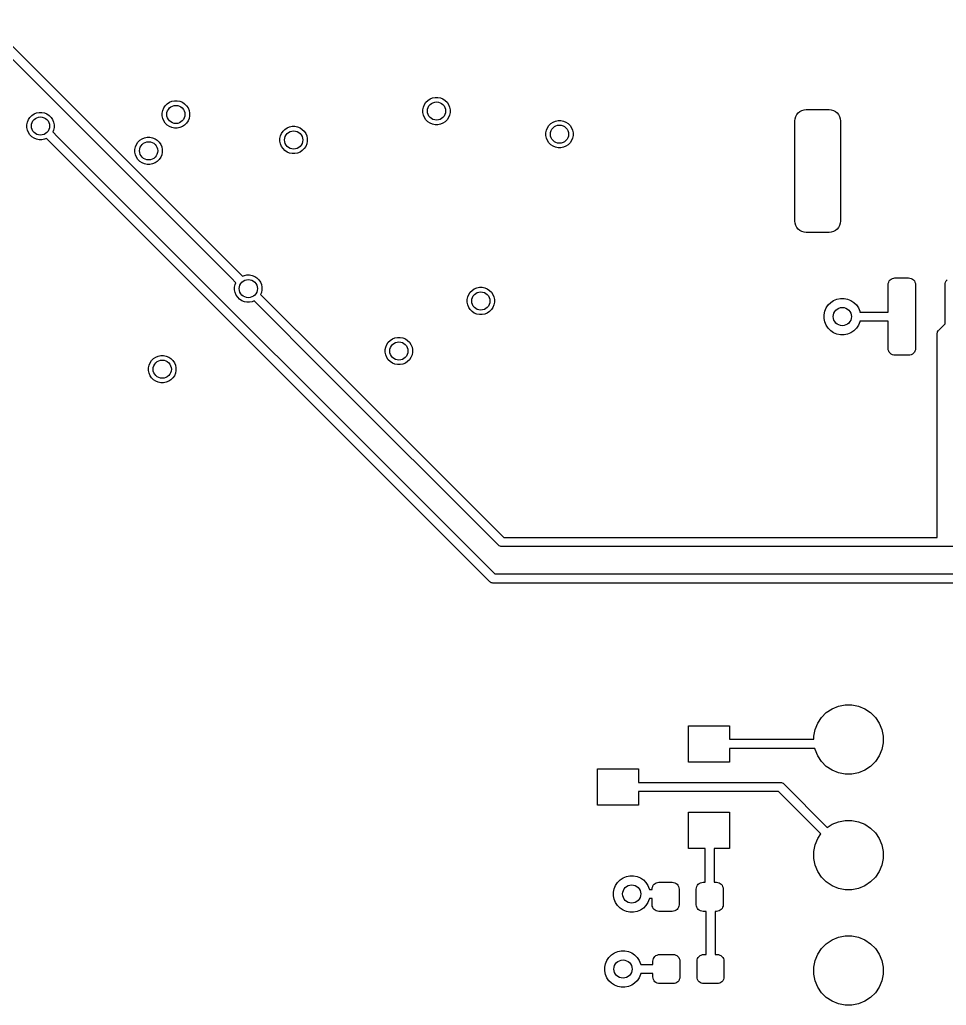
# Model space of a CAD drawing. Extents: x 71 to 174, y -171 to -82.
# Drawn here: x 105.99 to 126.35, y -169.79 to -148.12 of the extents above; entities that cross this region are included whole.
import ezdxf

# ---------------------------------------------------------------- set-up
doc = ezdxf.new("R2010")
doc.units = 0
doc.header["$MEASUREMENT"] = 0
doc.layers.add('BLACK', color=7, linetype='CONTINUOUS')

msp = doc.modelspace()

# ---------------------------------------------------------------- linework, layer by layer
at = {"layer": 'BLACK', "linetype": 'CONTINUOUS'}
for p, q in [((105.245, -148.124), (110.788, -153.667)), ((110.647, -153.808), (105.104, -148.265)), ((109.336, -149.917), (109.394, -149.906)), ((109.394, -149.906), (109.453, -149.906)), ((109.453, -149.906), (109.511, -149.917)), ((114.917, -149.94), (114.959, -149.899)), ((114.959, -149.899), (115.008, -149.866)), ((115.008, -149.866), (115.063, -149.843)), ((115.063, -149.843), (115.121, -149.832)), ((115.121, -149.832), (115.18, -149.832)), ((115.18, -149.832), (115.238, -149.843)), ((115.238, -149.843), (115.292, -149.866)), ((115.292, -149.866), (115.341, -149.899)), ((115.341, -149.899), (115.383, -149.94)), ((109.123, -150.176), (109.135, -150.118)), ((109.135, -150.118), (109.157, -150.064)), ((109.157, -150.064), (109.19, -150.014)), ((109.19, -150.014), (109.232, -149.973)), ((109.232, -149.973), (109.281, -149.94)), ((109.281, -149.94), (109.336, -149.917)), ((109.511, -149.917), (109.565, -149.94)), ((109.565, -149.94), (109.614, -149.973)), ((109.614, -149.973), (109.656, -150.014)), ((109.656, -150.014), (109.689, -150.064)), ((109.689, -150.064), (109.712, -150.118)), ((109.712, -150.118), (109.723, -150.176)), ((114.85, -150.102), (114.862, -150.044)), ((114.85, -150.161), (114.85, -150.102)), ((114.862, -150.044), (114.884, -149.99)), ((114.884, -149.99), (114.917, -149.94)), ((115.383, -149.94), (115.416, -149.99)), ((115.416, -149.99), (115.439, -150.044)), ((115.439, -150.044), (115.45, -150.102)), ((115.45, -150.102), (115.45, -150.161)), ((123.136, -150.141), (123.179, -150.118)), ((123.179, -150.118), (123.226, -150.103)), ((123.226, -150.103), (123.275, -150.099)), ((123.275, -150.099), (123.775, -150.099)), ((123.775, -150.099), (123.824, -150.103)), ((123.824, -150.103), (123.871, -150.118)), ((123.871, -150.118), (123.914, -150.141)), ((106.159, -150.374), (106.182, -150.32)), ((106.182, -150.32), (106.214, -150.271)), ((106.214, -150.271), (106.256, -150.229)), ((106.256, -150.229), (106.305, -150.196)), ((106.305, -150.196), (106.36, -150.173)), ((106.36, -150.173), (106.418, -150.162)), ((106.418, -150.162), (106.477, -150.162)), ((106.477, -150.162), (106.535, -150.173)), ((106.535, -150.173), (106.59, -150.196)), ((106.59, -150.196), (106.639, -150.229)), ((106.639, -150.229), (106.681, -150.271)), ((106.681, -150.271), (106.713, -150.32)), ((106.713, -150.32), (106.736, -150.374)), ((109.123, -150.235), (109.123, -150.176)), ((109.135, -150.293), (109.123, -150.235)), ((109.157, -150.348), (109.135, -150.293)), ((109.712, -150.293), (109.689, -150.348)), ((109.723, -150.235), (109.712, -150.293)), ((109.723, -150.176), (109.723, -150.235)), ((114.862, -150.219), (114.85, -150.161)), ((114.884, -150.274), (114.862, -150.219)), ((114.917, -150.323), (114.884, -150.274)), ((114.959, -150.365), (114.917, -150.323)), ((115.383, -150.323), (115.341, -150.365)), ((115.416, -150.274), (115.383, -150.323)), ((115.439, -150.219), (115.416, -150.274)), ((115.45, -150.161), (115.439, -150.219)), ((117.765, -150.351), (117.823, -150.34)), ((117.823, -150.34), (117.882, -150.34)), ((117.882, -150.34), (117.94, -150.351)), ((123.025, -150.349), (123.03, -150.3)), ((123.03, -150.3), (123.044, -150.253)), ((123.044, -150.253), (123.067, -150.21)), ((123.067, -150.21), (123.098, -150.172)), ((123.098, -150.172), (123.136, -150.141)), ((123.914, -150.141), (123.952, -150.172)), ((123.952, -150.172), (123.983, -150.21)), ((123.983, -150.21), (124.006, -150.253)), ((124.006, -150.253), (124.02, -150.3)), ((124.02, -150.3), (124.025, -150.349)), ((106.147, -150.432), (106.159, -150.374)), ((106.147, -150.491), (106.147, -150.432)), ((106.159, -150.549), (106.147, -150.491)), ((106.182, -150.604), (106.159, -150.549)), ((106.736, -150.549), (106.719, -150.591)), ((106.736, -150.374), (106.747, -150.432)), ((106.747, -150.491), (106.736, -150.549)), ((106.747, -150.432), (106.747, -150.491)), ((109.19, -150.397), (109.157, -150.348)), ((109.232, -150.439), (109.19, -150.397)), ((109.281, -150.472), (109.232, -150.439)), ((109.336, -150.494), (109.281, -150.472)), ((109.394, -150.506), (109.336, -150.494)), ((109.453, -150.506), (109.394, -150.506)), ((109.511, -150.494), (109.453, -150.506)), ((109.565, -150.472), (109.511, -150.494)), ((109.614, -150.439), (109.565, -150.472)), ((109.656, -150.397), (109.614, -150.439)), ((109.689, -150.348), (109.656, -150.397)), ((111.777, -150.575), (111.819, -150.534)), ((111.819, -150.534), (111.868, -150.501)), ((111.868, -150.501), (111.923, -150.478)), ((111.923, -150.478), (111.981, -150.467)), ((111.981, -150.467), (112.04, -150.467)), ((112.04, -150.467), (112.098, -150.478)), ((112.098, -150.478), (112.152, -150.501)), ((112.152, -150.501), (112.201, -150.534)), ((112.201, -150.534), (112.243, -150.575)), ((115.008, -150.398), (114.959, -150.365)), ((115.063, -150.42), (115.008, -150.398)), ((115.121, -150.432), (115.063, -150.42)), ((115.18, -150.432), (115.121, -150.432)), ((115.238, -150.42), (115.18, -150.432)), ((115.292, -150.398), (115.238, -150.42)), ((115.341, -150.365), (115.292, -150.398)), ((117.552, -150.61), (117.564, -150.552)), ((117.564, -150.552), (117.586, -150.498)), ((117.586, -150.498), (117.619, -150.448)), ((117.619, -150.448), (117.661, -150.407)), ((117.661, -150.407), (117.71, -150.374)), ((117.71, -150.374), (117.765, -150.351)), ((117.94, -150.351), (117.994, -150.374)), ((117.994, -150.374), (118.043, -150.407)), ((118.043, -150.407), (118.085, -150.448)), ((118.085, -150.448), (118.118, -150.498)), ((118.118, -150.498), (118.141, -150.552)), ((118.141, -150.552), (118.152, -150.61)), ((123.025, -152.549), (123.025, -150.349)), ((124.025, -150.349), (124.025, -152.549)), ((106.214, -150.653), (106.182, -150.604)), ((106.256, -150.695), (106.214, -150.653)), ((106.305, -150.728), (106.256, -150.695)), ((106.36, -150.75), (106.305, -150.728)), ((106.418, -150.762), (106.36, -150.75)), ((106.477, -150.762), (106.418, -150.762)), ((106.535, -150.75), (106.477, -150.762)), ((106.577, -150.733), (106.535, -150.75)), ((106.68, -150.836), (106.577, -150.733)), ((106.719, -150.591), (106.822, -150.695)), ((106.822, -150.695), (106.822, -150.695)), ((106.822, -150.695), (116.433, -160.306)), ((108.59, -150.814), (108.632, -150.773)), ((108.632, -150.773), (108.681, -150.74)), ((108.681, -150.74), (108.736, -150.717)), ((108.736, -150.717), (108.794, -150.706)), ((108.794, -150.706), (108.853, -150.706)), ((108.853, -150.706), (108.911, -150.717)), ((108.911, -150.717), (108.965, -150.74)), ((108.965, -150.74), (109.014, -150.773)), ((109.014, -150.773), (109.056, -150.814)), ((111.71, -150.737), (111.722, -150.679)), ((111.71, -150.796), (111.71, -150.737)), ((111.722, -150.679), (111.744, -150.625)), ((111.744, -150.625), (111.777, -150.575)), ((112.243, -150.575), (112.276, -150.625)), ((112.276, -150.625), (112.299, -150.679)), ((112.299, -150.679), (112.31, -150.737)), ((112.31, -150.737), (112.31, -150.796)), ((117.552, -150.669), (117.552, -150.61)), ((117.564, -150.727), (117.552, -150.669)), ((117.586, -150.782), (117.564, -150.727)), ((118.141, -150.727), (118.118, -150.782)), ((118.152, -150.669), (118.141, -150.727)), ((118.152, -150.61), (118.152, -150.669)), ((116.317, -160.473), (106.68, -150.836)), ((106.68, -150.836), (106.68, -150.836)), ((108.523, -150.976), (108.535, -150.918)), ((108.523, -151.035), (108.523, -150.976)), ((108.535, -150.918), (108.557, -150.864)), ((108.557, -150.864), (108.59, -150.814)), ((109.056, -150.814), (109.089, -150.864)), ((109.089, -150.864), (109.112, -150.918)), ((109.112, -150.918), (109.123, -150.976)), ((109.123, -150.976), (109.123, -151.035)), ((111.722, -150.854), (111.71, -150.796)), ((111.744, -150.909), (111.722, -150.854)), ((111.777, -150.958), (111.744, -150.909)), ((111.819, -151), (111.777, -150.958)), ((112.243, -150.958), (112.201, -151)), ((112.276, -150.909), (112.243, -150.958)), ((112.299, -150.854), (112.276, -150.909)), ((112.31, -150.796), (112.299, -150.854)), ((117.619, -150.831), (117.586, -150.782)), ((117.661, -150.873), (117.619, -150.831)), ((117.71, -150.906), (117.661, -150.873)), ((117.765, -150.928), (117.71, -150.906)), ((117.823, -150.94), (117.765, -150.928)), ((117.882, -150.94), (117.823, -150.94)), ((117.94, -150.928), (117.882, -150.94)), ((117.994, -150.906), (117.94, -150.928)), ((118.043, -150.873), (117.994, -150.906)), ((118.085, -150.831), (118.043, -150.873)), ((118.118, -150.782), (118.085, -150.831)), ((108.535, -151.093), (108.523, -151.035)), ((108.557, -151.148), (108.535, -151.093)), ((108.59, -151.197), (108.557, -151.148)), ((108.632, -151.239), (108.59, -151.197)), ((109.056, -151.197), (109.014, -151.239)), ((109.089, -151.148), (109.056, -151.197)), ((109.112, -151.093), (109.089, -151.148)), ((109.123, -151.035), (109.112, -151.093)), ((111.868, -151.033), (111.819, -151)), ((111.923, -151.055), (111.868, -151.033)), ((111.981, -151.067), (111.923, -151.055)), ((112.04, -151.067), (111.981, -151.067)), ((112.098, -151.055), (112.04, -151.067)), ((112.152, -151.033), (112.098, -151.055)), ((112.201, -151), (112.152, -151.033)), ((108.681, -151.272), (108.632, -151.239)), ((108.736, -151.294), (108.681, -151.272)), ((108.794, -151.306), (108.736, -151.294)), ((108.853, -151.306), (108.794, -151.306)), ((108.911, -151.294), (108.853, -151.306)), ((108.965, -151.272), (108.911, -151.294)), ((109.014, -151.239), (108.965, -151.272)), ((123.03, -152.597), (123.025, -152.549)), ((123.044, -152.644), (123.03, -152.597)), ((123.067, -152.688), (123.044, -152.644)), ((123.098, -152.725), (123.067, -152.688)), ((123.983, -152.688), (123.952, -152.725)), ((124.006, -152.644), (123.983, -152.688)), ((124.02, -152.597), (124.006, -152.644)), ((124.025, -152.549), (124.02, -152.597)), ((123.136, -152.757), (123.098, -152.725)), ((123.179, -152.78), (123.136, -152.757)), ((123.226, -152.794), (123.179, -152.78)), ((123.275, -152.799), (123.226, -152.794)), ((123.775, -152.799), (123.275, -152.799)), ((123.824, -152.794), (123.775, -152.799)), ((123.871, -152.78), (123.824, -152.794)), ((123.914, -152.757), (123.871, -152.78)), ((123.952, -152.725), (123.914, -152.757)), ((110.788, -153.667), (110.788, -153.667)), ((110.788, -153.667), (110.885, -153.763)), ((110.885, -153.763), (110.927, -153.746)), ((110.927, -153.746), (110.985, -153.734)), ((110.985, -153.734), (111.044, -153.734)), ((111.044, -153.734), (111.102, -153.746)), ((111.102, -153.746), (111.156, -153.768)), ((111.156, -153.768), (111.205, -153.801)), ((111.205, -153.801), (111.247, -153.843)), ((125.168, -153.81), (125.196, -153.802)), ((125.196, -153.802), (125.225, -153.799)), ((125.225, -153.799), (125.525, -153.799)), ((125.525, -153.799), (125.554, -153.802)), ((125.554, -153.802), (125.582, -153.81)), ((110.743, -153.904), (110.647, -153.808)), ((110.647, -153.808), (110.647, -153.808)), ((110.714, -154.005), (110.726, -153.947)), ((110.714, -154.064), (110.714, -154.005)), ((110.726, -153.947), (110.743, -153.904)), ((111.247, -153.843), (111.28, -153.892)), ((111.28, -153.892), (111.303, -153.947)), ((111.303, -153.947), (111.314, -154.005)), ((111.314, -154.005), (111.314, -154.064)), ((115.981, -154.04), (116.036, -154.017)), ((116.036, -154.017), (116.094, -154.006)), ((116.094, -154.006), (116.153, -154.006)), ((116.153, -154.006), (116.211, -154.017)), ((116.211, -154.017), (116.265, -154.04)), ((125.075, -153.949), (125.078, -153.919)), ((125.075, -154.549), (125.075, -153.949)), ((125.078, -153.919), (125.087, -153.891)), ((125.087, -153.891), (125.1, -153.865)), ((125.1, -153.865), (125.119, -153.843)), ((125.119, -153.843), (125.142, -153.824)), ((125.142, -153.824), (125.168, -153.81)), ((125.582, -153.81), (125.608, -153.824)), ((125.608, -153.824), (125.631, -153.843)), ((125.631, -153.843), (125.65, -153.865)), ((125.65, -153.865), (125.664, -153.891)), ((125.664, -153.891), (125.672, -153.919)), ((125.672, -153.919), (125.675, -153.949)), ((125.675, -153.949), (125.675, -155.349)), ((126.325, -153.949), (126.328, -153.919)), ((126.325, -154.807), (126.325, -153.949)), ((126.328, -153.919), (126.337, -153.891)), ((126.337, -153.891), (126.35, -153.865)), ((126.35, -153.865), (126.369, -153.843)), ((110.726, -154.122), (110.714, -154.064)), ((110.748, -154.176), (110.726, -154.122)), ((110.781, -154.225), (110.748, -154.176)), ((110.823, -154.267), (110.781, -154.225)), ((111.303, -154.122), (111.285, -154.164)), ((111.285, -154.164), (112.877, -155.756)), ((111.314, -154.064), (111.303, -154.122)), ((115.823, -154.276), (115.835, -154.218)), ((115.835, -154.218), (115.857, -154.164)), ((115.857, -154.164), (115.89, -154.114)), ((115.89, -154.114), (115.932, -154.073)), ((115.932, -154.073), (115.981, -154.04)), ((116.265, -154.04), (116.314, -154.073)), ((116.314, -154.073), (116.356, -154.114)), ((116.356, -154.114), (116.389, -154.164)), ((116.389, -154.164), (116.412, -154.218)), ((116.412, -154.218), (116.423, -154.276)), ((110.872, -154.3), (110.823, -154.267)), ((110.927, -154.323), (110.872, -154.3)), ((110.985, -154.334), (110.927, -154.323)), ((111.044, -154.334), (110.985, -154.334)), ((111.102, -154.323), (111.044, -154.334)), ((111.144, -154.305), (111.102, -154.323)), ((112.736, -155.897), (111.144, -154.305)), ((115.823, -154.335), (115.823, -154.276)), ((115.835, -154.393), (115.823, -154.335)), ((115.857, -154.448), (115.835, -154.393)), ((115.89, -154.497), (115.857, -154.448)), ((116.389, -154.448), (116.356, -154.497)), ((116.412, -154.393), (116.389, -154.448)), ((116.423, -154.335), (116.412, -154.393)), ((116.423, -154.276), (116.423, -154.335)), ((123.712, -154.459), (123.756, -154.394)), ((123.756, -154.394), (123.812, -154.338)), ((123.812, -154.338), (123.877, -154.294)), ((123.877, -154.294), (123.95, -154.264)), ((123.95, -154.264), (124.027, -154.249)), ((124.027, -154.249), (124.106, -154.249)), ((124.106, -154.249), (124.183, -154.264)), ((124.183, -154.264), (124.256, -154.294)), ((124.256, -154.294), (124.322, -154.338)), ((124.322, -154.338), (124.377, -154.394)), ((124.377, -154.394), (124.421, -154.459)), ((115.932, -154.539), (115.89, -154.497)), ((115.981, -154.572), (115.932, -154.539)), ((116.036, -154.594), (115.981, -154.572)), ((116.094, -154.606), (116.036, -154.594)), ((116.153, -154.606), (116.094, -154.606)), ((116.211, -154.594), (116.153, -154.606)), ((116.265, -154.572), (116.211, -154.594)), ((116.314, -154.539), (116.265, -154.572)), ((116.356, -154.497), (116.314, -154.539)), ((123.667, -154.609), (123.682, -154.532)), ((123.667, -154.688), (123.667, -154.609)), ((123.682, -154.532), (123.712, -154.459)), ((124.421, -154.459), (124.451, -154.532)), ((124.451, -154.532), (124.455, -154.549)), ((124.455, -154.549), (125.075, -154.549)), ((123.682, -154.765), (123.667, -154.688)), ((123.712, -154.838), (123.682, -154.765)), ((123.756, -154.904), (123.712, -154.838)), ((124.421, -154.838), (124.377, -154.904)), ((124.451, -154.765), (124.421, -154.838)), ((124.455, -154.749), (124.451, -154.765)), ((125.075, -154.749), (124.455, -154.749)), ((125.075, -155.349), (125.075, -154.749)), ((126.187, -154.945), (126.325, -154.807)), ((114.236, -155.117), (114.294, -155.106)), ((114.294, -155.106), (114.353, -155.106)), ((114.353, -155.106), (114.411, -155.117)), ((123.812, -154.959), (123.756, -154.904)), ((123.877, -155.003), (123.812, -154.959)), ((123.95, -155.033), (123.877, -155.003)), ((124.027, -155.049), (123.95, -155.033)), ((124.106, -155.049), (124.027, -155.049)), ((124.183, -155.033), (124.106, -155.049)), ((124.256, -155.003), (124.183, -155.033)), ((124.322, -154.959), (124.256, -155.003)), ((124.377, -154.904), (124.322, -154.959)), ((126.154, -155.014), (126.156, -155)), ((126.154, -155.019), (126.154, -155.014)), ((126.154, -155.014), (126.154, -155.014)), ((126.154, -155.024), (126.154, -155.019)), ((126.154, -159.506), (126.154, -155.024)), ((126.156, -155), (126.162, -154.981)), ((126.162, -154.981), (126.171, -154.964)), ((126.171, -154.964), (126.183, -154.948)), ((126.183, -154.948), (126.187, -154.945)), ((114.023, -155.376), (114.035, -155.318)), ((114.035, -155.318), (114.057, -155.264)), ((114.057, -155.264), (114.09, -155.214)), ((114.09, -155.214), (114.132, -155.173)), ((114.132, -155.173), (114.181, -155.14)), ((114.181, -155.14), (114.236, -155.117)), ((114.411, -155.117), (114.465, -155.14)), ((114.465, -155.14), (114.514, -155.173)), ((114.514, -155.173), (114.556, -155.214)), ((114.556, -155.214), (114.589, -155.264)), ((114.589, -155.264), (114.612, -155.318)), ((114.612, -155.318), (114.623, -155.376)), ((108.932, -155.573), (108.981, -155.54)), ((108.981, -155.54), (109.036, -155.517)), ((109.036, -155.517), (109.094, -155.506)), ((109.094, -155.506), (109.153, -155.506)), ((109.153, -155.506), (109.211, -155.517)), ((109.211, -155.517), (109.265, -155.54)), ((109.265, -155.54), (109.314, -155.573)), ((114.023, -155.435), (114.023, -155.376)), ((114.035, -155.493), (114.023, -155.435)), ((114.057, -155.548), (114.035, -155.493)), ((114.612, -155.493), (114.589, -155.548)), ((114.623, -155.435), (114.612, -155.493)), ((114.623, -155.376), (114.623, -155.435)), ((125.078, -155.378), (125.075, -155.349)), ((125.087, -155.406), (125.078, -155.378)), ((125.1, -155.432), (125.087, -155.406)), ((125.119, -155.455), (125.1, -155.432)), ((125.142, -155.473), (125.119, -155.455)), ((125.168, -155.487), (125.142, -155.473)), ((125.196, -155.496), (125.168, -155.487)), ((125.225, -155.499), (125.196, -155.496)), ((125.525, -155.499), (125.225, -155.499)), ((125.554, -155.496), (125.525, -155.499)), ((125.582, -155.487), (125.554, -155.496)), ((125.608, -155.473), (125.582, -155.487)), ((125.631, -155.455), (125.608, -155.473)), ((125.65, -155.432), (125.631, -155.455)), ((125.664, -155.406), (125.65, -155.432)), ((125.672, -155.378), (125.664, -155.406)), ((125.675, -155.349), (125.672, -155.378)), ((108.823, -155.776), (108.835, -155.718)), ((108.835, -155.718), (108.857, -155.664)), ((108.857, -155.664), (108.89, -155.614)), ((108.89, -155.614), (108.932, -155.573)), ((109.314, -155.573), (109.356, -155.614)), ((109.356, -155.614), (109.389, -155.664)), ((109.389, -155.664), (109.412, -155.718)), ((109.412, -155.718), (109.423, -155.776)), ((112.877, -155.756), (112.877, -155.756)), ((112.877, -155.756), (116.627, -159.506)), ((114.09, -155.597), (114.057, -155.548)), ((114.132, -155.639), (114.09, -155.597)), ((114.181, -155.672), (114.132, -155.639)), ((114.236, -155.694), (114.181, -155.672)), ((114.294, -155.706), (114.236, -155.694)), ((114.353, -155.706), (114.294, -155.706)), ((114.411, -155.694), (114.353, -155.706)), ((114.465, -155.672), (114.411, -155.694)), ((114.514, -155.639), (114.465, -155.672)), ((114.556, -155.597), (114.514, -155.639)), ((114.589, -155.548), (114.556, -155.597)), ((108.823, -155.835), (108.823, -155.776)), ((108.835, -155.893), (108.823, -155.835)), ((108.857, -155.948), (108.835, -155.893)), ((108.89, -155.997), (108.857, -155.948)), ((109.389, -155.948), (109.356, -155.997)), ((109.412, -155.893), (109.389, -155.948)), ((109.423, -155.835), (109.412, -155.893)), ((109.423, -155.776), (109.423, -155.835)), ((116.512, -159.673), (112.736, -155.897)), ((112.736, -155.897), (112.736, -155.897)), ((108.932, -156.039), (108.89, -155.997)), ((108.981, -156.072), (108.932, -156.039)), ((109.036, -156.094), (108.981, -156.072)), ((109.094, -156.106), (109.036, -156.094)), ((109.153, -156.106), (109.094, -156.106)), ((109.211, -156.094), (109.153, -156.106)), ((109.265, -156.072), (109.211, -156.094)), ((109.314, -156.039), (109.265, -156.072)), ((109.356, -155.997), (109.314, -156.039)), ((116.627, -159.506), (126.154, -159.506)), ((116.515, -159.677), (116.512, -159.673)), ((116.53, -159.689), (116.515, -159.677)), ((116.547, -159.699), (116.53, -159.689)), ((116.561, -159.703), (116.547, -159.699)), ((116.566, -159.704), (116.561, -159.703)), ((116.568, -159.704), (116.566, -159.704)), ((116.581, -159.706), (116.568, -159.704)), ((116.586, -159.706), (116.581, -159.706)), ((116.581, -159.706), (116.581, -159.706)), ((116.591, -159.706), (116.586, -159.706)), ((126.217, -159.706), (116.591, -159.706)), ((126.222, -159.706), (126.217, -159.706)), ((126.226, -159.706), (126.222, -159.706)), ((132.518, -159.706), (126.226, -159.706)), ((116.433, -160.306), (127.512, -160.306)), ((116.32, -160.477), (116.317, -160.473)), ((116.335, -160.489), (116.32, -160.477)), ((116.353, -160.499), (116.335, -160.489)), ((116.372, -160.504), (116.353, -160.499)), ((116.353, -160.499), (116.353, -160.499)), ((116.374, -160.504), (116.372, -160.504)), ((116.386, -160.506), (116.374, -160.504)), ((116.391, -160.506), (116.386, -160.506)), ((116.386, -160.506), (116.386, -160.506)), ((116.396, -160.506), (116.391, -160.506)), ((127.417, -160.506), (116.396, -160.506)), ((123.716, -163.353), (123.841, -163.269)), ((123.841, -163.269), (123.98, -163.212)), ((123.98, -163.212), (124.127, -163.183)), ((124.127, -163.183), (124.277, -163.183)), ((124.277, -163.183), (124.424, -163.212)), ((124.424, -163.212), (124.563, -163.269)), ((124.563, -163.269), (124.688, -163.353)), ((123.527, -163.584), (123.61, -163.459)), ((123.61, -163.459), (123.716, -163.353)), ((124.688, -163.353), (124.794, -163.459)), ((124.794, -163.459), (124.877, -163.584)), ((120.688, -164.441), (120.688, -163.641)), ((120.688, -163.641), (121.588, -163.641)), ((121.588, -163.641), (121.588, -163.941)), ((123.44, -163.87), (123.469, -163.722)), ((123.469, -163.722), (123.527, -163.584)), ((124.877, -163.584), (124.935, -163.722)), ((124.935, -163.722), (124.964, -163.87)), ((121.588, -163.941), (123.44, -163.941)), ((123.44, -163.941), (123.44, -163.87)), ((124.964, -163.87), (124.964, -164.02)), ((123.464, -164.141), (121.588, -164.141)), ((121.588, -164.141), (121.588, -164.441)), ((123.469, -164.167), (123.464, -164.141)), ((123.527, -164.306), (123.469, -164.167)), ((124.935, -164.167), (124.877, -164.306)), ((124.964, -164.02), (124.935, -164.167)), ((123.61, -164.43), (123.527, -164.306)), ((124.877, -164.306), (124.794, -164.43)), ((118.688, -165.391), (118.688, -164.591)), ((118.688, -164.591), (119.588, -164.591)), ((119.588, -164.591), (119.588, -164.891)), ((121.588, -164.441), (120.688, -164.441)), ((123.716, -164.537), (123.61, -164.43)), ((123.841, -164.62), (123.716, -164.537)), ((123.98, -164.677), (123.841, -164.62)), ((124.563, -164.62), (124.424, -164.677)), ((124.688, -164.537), (124.563, -164.62)), ((124.794, -164.43), (124.688, -164.537)), ((124.127, -164.707), (123.98, -164.677)), ((124.277, -164.707), (124.127, -164.707)), ((124.424, -164.677), (124.277, -164.707)), ((119.588, -164.891), (122.703, -164.891)), ((122.703, -164.891), (122.708, -164.89)), ((122.708, -164.89), (122.713, -164.891)), ((122.713, -164.891), (122.713, -164.891)), ((122.713, -164.891), (122.728, -164.892)), ((122.728, -164.892), (122.747, -164.898)), ((122.747, -164.898), (122.764, -164.907)), ((122.764, -164.907), (122.779, -164.92)), ((122.779, -164.92), (122.782, -164.923)), ((122.782, -164.923), (123.737, -165.879)), ((122.667, -165.091), (119.588, -165.091)), ((119.588, -165.091), (119.588, -165.391)), ((123.596, -166.02), (122.667, -165.091)), ((119.588, -165.391), (118.688, -165.391)), ((120.688, -166.341), (120.688, -165.541)), ((120.688, -165.541), (121.588, -165.541)), ((121.588, -165.541), (121.588, -166.341)), ((123.737, -165.879), (123.841, -165.809)), ((123.841, -165.809), (123.98, -165.752)), ((123.98, -165.752), (124.127, -165.723)), ((124.127, -165.723), (124.277, -165.723)), ((124.277, -165.723), (124.424, -165.752)), ((124.424, -165.752), (124.563, -165.809)), ((124.563, -165.809), (124.688, -165.893)), ((124.688, -165.893), (124.794, -165.999)), ((123.469, -166.262), (123.527, -166.124)), ((123.527, -166.124), (123.596, -166.02)), ((124.794, -165.999), (124.877, -166.124)), ((124.877, -166.124), (124.935, -166.262)), ((121.054, -166.341), (120.688, -166.341)), ((121.054, -167.084), (121.054, -166.341)), ((121.588, -166.341), (121.254, -166.341)), ((121.254, -166.341), (121.254, -167.084)), ((123.44, -166.41), (123.469, -166.262)), ((124.935, -166.262), (124.964, -166.41)), ((123.44, -166.56), (123.44, -166.41)), ((123.469, -166.707), (123.44, -166.56)), ((124.964, -166.56), (124.935, -166.707)), ((124.964, -166.41), (124.964, -166.56)), ((123.527, -166.846), (123.469, -166.707)), ((124.935, -166.707), (124.877, -166.846)), ((119.185, -167.029), (119.25, -166.986)), ((119.25, -166.986), (119.323, -166.956)), ((119.323, -166.956), (119.4, -166.94)), ((119.4, -166.94), (119.479, -166.94)), ((119.479, -166.94), (119.556, -166.956)), ((119.556, -166.956), (119.629, -166.986)), ((119.629, -166.986), (119.695, -167.029)), ((123.61, -166.97), (123.527, -166.846)), ((123.716, -167.077), (123.61, -166.97)), ((124.794, -166.97), (124.688, -167.077)), ((124.877, -166.846), (124.794, -166.97)), ((119.04, -167.301), (119.055, -167.224)), ((119.055, -167.224), (119.085, -167.151)), ((119.085, -167.151), (119.129, -167.085)), ((119.129, -167.085), (119.185, -167.029)), ((119.695, -167.029), (119.75, -167.085)), ((119.75, -167.085), (119.794, -167.151)), ((119.794, -167.151), (119.824, -167.224)), ((119.824, -167.224), (119.828, -167.24)), ((119.889, -167.231), (119.892, -167.202)), ((119.889, -167.24), (119.889, -167.231)), ((119.892, -167.202), (119.9, -167.175)), ((119.9, -167.175), (119.914, -167.149)), ((119.914, -167.149), (119.932, -167.127)), ((119.932, -167.127), (119.955, -167.109)), ((119.955, -167.109), (119.98, -167.095)), ((119.98, -167.095), (120.008, -167.087)), ((120.008, -167.087), (120.037, -167.084)), ((120.037, -167.084), (120.332, -167.084)), ((120.332, -167.084), (120.36, -167.087)), ((120.36, -167.087), (120.388, -167.095)), ((120.388, -167.095), (120.414, -167.109)), ((120.414, -167.109), (120.436, -167.127)), ((120.436, -167.127), (120.454, -167.149)), ((120.454, -167.149), (120.468, -167.175)), ((120.468, -167.175), (120.476, -167.202)), ((120.476, -167.202), (120.479, -167.231)), ((120.479, -167.231), (120.479, -167.576)), ((120.859, -167.231), (120.862, -167.202)), ((120.859, -167.576), (120.859, -167.231)), ((120.862, -167.202), (120.87, -167.175)), ((120.87, -167.175), (120.884, -167.149)), ((120.884, -167.149), (120.902, -167.127)), ((120.902, -167.127), (120.925, -167.109)), ((120.925, -167.109), (120.95, -167.095)), ((120.95, -167.095), (120.978, -167.087)), ((120.978, -167.087), (121.007, -167.084)), ((121.007, -167.084), (121.054, -167.084)), ((121.254, -167.084), (121.302, -167.084)), ((121.302, -167.084), (121.33, -167.087)), ((121.33, -167.087), (121.358, -167.095)), ((121.358, -167.095), (121.384, -167.109)), ((121.384, -167.109), (121.406, -167.127)), ((121.406, -167.127), (121.424, -167.149)), ((121.424, -167.149), (121.438, -167.175)), ((121.438, -167.175), (121.446, -167.202)), ((121.446, -167.202), (121.449, -167.231)), ((121.449, -167.231), (121.449, -167.576)), ((123.841, -167.16), (123.716, -167.077)), ((123.98, -167.217), (123.841, -167.16)), ((124.127, -167.247), (123.98, -167.217)), ((124.424, -167.217), (124.277, -167.247)), ((124.563, -167.16), (124.424, -167.217)), ((124.688, -167.077), (124.563, -167.16)), ((119.04, -167.38), (119.04, -167.301)), ((119.055, -167.457), (119.04, -167.38)), ((119.828, -167.44), (119.824, -167.457)), ((119.828, -167.24), (119.889, -167.24)), ((119.889, -167.44), (119.828, -167.44)), ((119.889, -167.576), (119.889, -167.44)), ((124.277, -167.247), (124.127, -167.247)), ((119.085, -167.53), (119.055, -167.457)), ((119.129, -167.595), (119.085, -167.53)), ((119.185, -167.651), (119.129, -167.595)), ((119.25, -167.695), (119.185, -167.651)), ((119.695, -167.651), (119.629, -167.695)), ((119.75, -167.595), (119.695, -167.651)), ((119.794, -167.53), (119.75, -167.595)), ((119.824, -167.457), (119.794, -167.53)), ((119.892, -167.605), (119.889, -167.576)), ((119.9, -167.633), (119.892, -167.605)), ((119.914, -167.658), (119.9, -167.633)), ((119.932, -167.68), (119.914, -167.658)), ((120.454, -167.658), (120.436, -167.68)), ((120.468, -167.633), (120.454, -167.658)), ((120.476, -167.605), (120.468, -167.633)), ((120.479, -167.576), (120.476, -167.605)), ((120.862, -167.605), (120.859, -167.576)), ((120.87, -167.633), (120.862, -167.605)), ((120.884, -167.658), (120.87, -167.633)), ((120.902, -167.68), (120.884, -167.658)), ((121.424, -167.658), (121.406, -167.68)), ((121.438, -167.633), (121.424, -167.658)), ((121.446, -167.605), (121.438, -167.633)), ((121.449, -167.576), (121.446, -167.605)), ((119.323, -167.725), (119.25, -167.695)), ((119.4, -167.74), (119.323, -167.725)), ((119.479, -167.74), (119.4, -167.74)), ((119.556, -167.725), (119.479, -167.74)), ((119.629, -167.695), (119.556, -167.725)), ((119.955, -167.699), (119.932, -167.68)), ((119.98, -167.712), (119.955, -167.699)), ((120.008, -167.721), (119.98, -167.712)), ((120.037, -167.724), (120.008, -167.721)), ((120.332, -167.724), (120.037, -167.724)), ((120.36, -167.721), (120.332, -167.724)), ((120.388, -167.712), (120.36, -167.721)), ((120.414, -167.699), (120.388, -167.712)), ((120.436, -167.68), (120.414, -167.699)), ((120.925, -167.699), (120.902, -167.68)), ((120.95, -167.712), (120.925, -167.699)), ((120.978, -167.721), (120.95, -167.712)), ((121.007, -167.724), (120.978, -167.721)), ((121.072, -167.724), (121.007, -167.724)), ((121.072, -168.671), (121.072, -167.724)), ((121.302, -167.724), (121.272, -167.724)), ((121.272, -167.724), (121.272, -168.671)), ((121.33, -167.721), (121.302, -167.724)), ((121.358, -167.712), (121.33, -167.721)), ((121.384, -167.699), (121.358, -167.712)), ((121.406, -167.68), (121.384, -167.699)), ((123.841, -168.349), (123.98, -168.292)), ((123.98, -168.292), (124.127, -168.263)), ((124.127, -168.263), (124.277, -168.263)), ((124.277, -168.263), (124.424, -168.292)), ((124.424, -168.292), (124.563, -168.349)), ((123.61, -168.539), (123.716, -168.433)), ((123.716, -168.433), (123.841, -168.349)), ((124.563, -168.349), (124.688, -168.433)), ((124.688, -168.433), (124.794, -168.539)), ((118.895, -168.802), (118.938, -168.736)), ((118.938, -168.736), (118.994, -168.68)), ((118.994, -168.68), (119.06, -168.637)), ((119.06, -168.637), (119.132, -168.607)), ((119.132, -168.607), (119.21, -168.591)), ((119.21, -168.591), (119.288, -168.591)), ((119.288, -168.591), (119.366, -168.607)), ((119.366, -168.607), (119.439, -168.637)), ((119.439, -168.637), (119.504, -168.68)), ((119.504, -168.68), (119.56, -168.736)), ((119.56, -168.736), (119.604, -168.802)), ((119.918, -168.762), (119.931, -168.737)), ((119.931, -168.737), (119.95, -168.714)), ((119.95, -168.714), (119.972, -168.696)), ((119.972, -168.696), (119.998, -168.682)), ((119.998, -168.682), (120.025, -168.674)), ((120.025, -168.674), (120.054, -168.671)), ((120.054, -168.671), (120.349, -168.671)), ((120.349, -168.671), (120.378, -168.674)), ((120.378, -168.674), (120.406, -168.682)), ((120.406, -168.682), (120.431, -168.696)), ((120.431, -168.696), (120.453, -168.714)), ((120.453, -168.714), (120.472, -168.737)), ((120.472, -168.737), (120.485, -168.762)), ((120.888, -168.762), (120.901, -168.737)), ((120.901, -168.737), (120.92, -168.714)), ((120.92, -168.714), (120.942, -168.696)), ((120.942, -168.696), (120.968, -168.682)), ((120.968, -168.682), (120.995, -168.674)), ((120.995, -168.674), (121.024, -168.671)), ((121.024, -168.671), (121.072, -168.671)), ((121.272, -168.671), (121.319, -168.671)), ((121.319, -168.671), (121.348, -168.674)), ((121.348, -168.674), (121.376, -168.682)), ((121.376, -168.682), (121.401, -168.696)), ((121.401, -168.696), (121.423, -168.714)), ((121.423, -168.714), (121.442, -168.737)), ((121.442, -168.737), (121.455, -168.762)), ((123.469, -168.802), (123.527, -168.664)), ((123.527, -168.664), (123.61, -168.539)), ((124.794, -168.539), (124.877, -168.664)), ((124.877, -168.664), (124.935, -168.802)), ((118.849, -168.952), (118.864, -168.875)), ((118.849, -169.031), (118.849, -168.952)), ((118.864, -168.875), (118.895, -168.802)), ((119.604, -168.802), (119.634, -168.875)), ((119.634, -168.875), (119.637, -168.891)), ((119.637, -168.891), (119.907, -168.891)), ((119.907, -168.819), (119.909, -168.79)), ((119.907, -168.891), (119.907, -168.819)), ((119.909, -168.79), (119.918, -168.762)), ((120.485, -168.762), (120.494, -168.79)), ((120.494, -168.79), (120.497, -168.819)), ((120.497, -168.819), (120.497, -169.164)), ((120.877, -168.819), (120.879, -168.79)), ((120.877, -169.164), (120.877, -168.819)), ((120.879, -168.79), (120.888, -168.762)), ((121.455, -168.762), (121.464, -168.79)), ((121.464, -168.79), (121.467, -168.819)), ((121.467, -168.819), (121.467, -169.164)), ((123.44, -168.95), (123.469, -168.802)), ((123.44, -169.1), (123.44, -168.95)), ((124.935, -168.802), (124.964, -168.95)), ((124.964, -168.95), (124.964, -169.1)), ((118.864, -169.108), (118.849, -169.031)), ((118.895, -169.181), (118.864, -169.108)), ((118.938, -169.246), (118.895, -169.181)), ((119.604, -169.181), (119.56, -169.246)), ((119.634, -169.108), (119.604, -169.181)), ((119.637, -169.091), (119.634, -169.108)), ((119.907, -169.091), (119.637, -169.091)), ((119.907, -169.164), (119.907, -169.091)), ((119.909, -169.192), (119.907, -169.164)), ((120.497, -169.164), (120.494, -169.192)), ((120.879, -169.192), (120.877, -169.164)), ((121.467, -169.164), (121.464, -169.192)), ((123.469, -169.247), (123.44, -169.1)), ((124.964, -169.1), (124.935, -169.247)), ((118.994, -169.302), (118.938, -169.246)), ((119.06, -169.346), (118.994, -169.302)), ((119.132, -169.376), (119.06, -169.346)), ((119.21, -169.391), (119.132, -169.376)), ((119.288, -169.391), (119.21, -169.391)), ((119.366, -169.376), (119.288, -169.391)), ((119.439, -169.346), (119.366, -169.376)), ((119.504, -169.302), (119.439, -169.346)), ((119.56, -169.246), (119.504, -169.302)), ((119.918, -169.22), (119.909, -169.192)), ((119.931, -169.246), (119.918, -169.22)), ((119.95, -169.268), (119.931, -169.246)), ((119.972, -169.286), (119.95, -169.268)), ((119.998, -169.3), (119.972, -169.286)), ((120.025, -169.308), (119.998, -169.3)), ((120.054, -169.311), (120.025, -169.308)), ((120.349, -169.311), (120.054, -169.311)), ((120.378, -169.308), (120.349, -169.311)), ((120.406, -169.3), (120.378, -169.308)), ((120.431, -169.286), (120.406, -169.3)), ((120.453, -169.268), (120.431, -169.286)), ((120.472, -169.246), (120.453, -169.268)), ((120.485, -169.22), (120.472, -169.246)), ((120.494, -169.192), (120.485, -169.22)), ((120.888, -169.22), (120.879, -169.192)), ((120.901, -169.246), (120.888, -169.22)), ((120.92, -169.268), (120.901, -169.246)), ((120.942, -169.286), (120.92, -169.268)), ((120.968, -169.3), (120.942, -169.286)), ((120.995, -169.308), (120.968, -169.3)), ((121.024, -169.311), (120.995, -169.308)), ((121.319, -169.311), (121.024, -169.311)), ((121.348, -169.308), (121.319, -169.311)), ((121.376, -169.3), (121.348, -169.308)), ((121.401, -169.286), (121.376, -169.3)), ((121.423, -169.268), (121.401, -169.286)), ((121.442, -169.246), (121.423, -169.268)), ((121.455, -169.22), (121.442, -169.246)), ((121.464, -169.192), (121.455, -169.22)), ((123.527, -169.386), (123.469, -169.247)), ((123.61, -169.51), (123.527, -169.386)), ((124.877, -169.386), (124.794, -169.51)), ((124.935, -169.247), (124.877, -169.386)), ((123.716, -169.617), (123.61, -169.51)), ((123.841, -169.7), (123.716, -169.617)), ((124.688, -169.617), (124.563, -169.7)), ((124.794, -169.51), (124.688, -169.617)), ((123.98, -169.757), (123.841, -169.7)), ((124.127, -169.787), (123.98, -169.757)), ((124.277, -169.787), (124.127, -169.787)), ((124.424, -169.757), (124.277, -169.787)), ((124.563, -169.7), (124.424, -169.757))]:
    msp.add_line(p, q, dxfattribs=at)
at = {"layer": 'BLACK'}
for centre in [(109.423, -150.206), (115.15, -150.132), (106.447, -150.462), (117.852, -150.64), (112.01, -150.767), (108.823, -151.006), (111.014, -154.034), (116.123, -154.306), (124.067, -154.649), (114.323, -155.406), (109.123, -155.806), (119.44, -167.34), (119.249, -168.991)]:
    msp.add_circle(centre, 0.2, dxfattribs=at)

doc.saveas('drawing.dxf')
